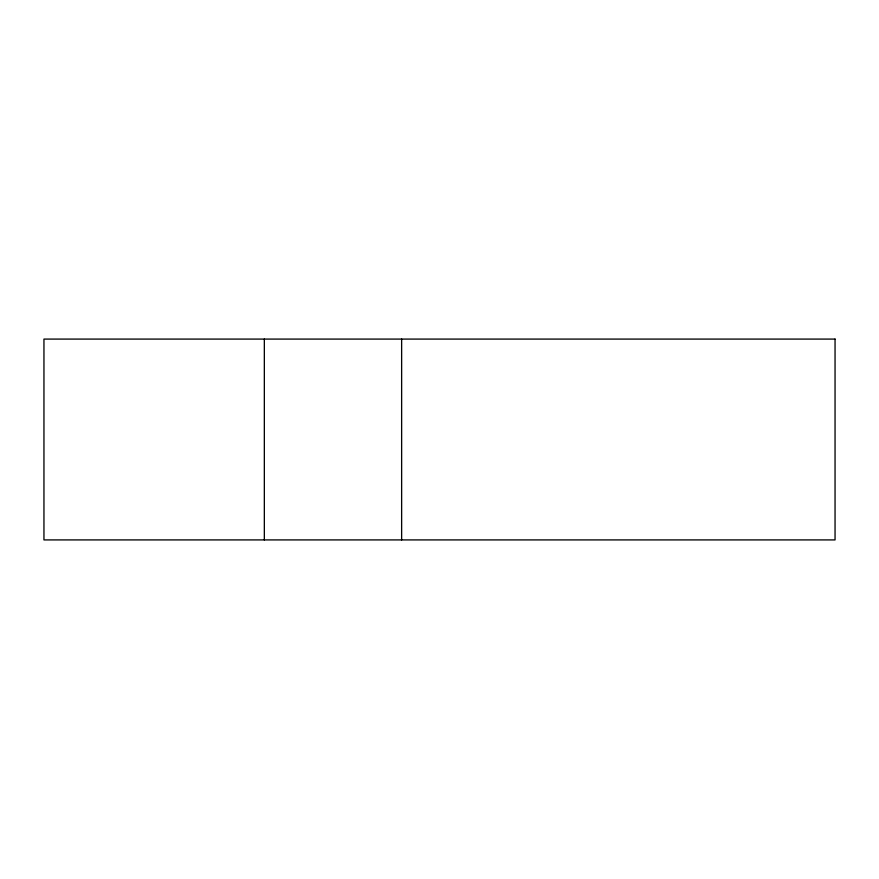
<?xml version="1.0" encoding="UTF-8"?>
<svg xmlns="http://www.w3.org/2000/svg" width="879" height="879" viewBox="0 0 879 879"><rect width="100%" height="100%" fill="white"/><g stroke="black" fill="none" stroke-linecap="round" stroke-linejoin="round"><path stroke-width="1.32" d="M401.637 339.085L401.637 539.915M264.337 339.085L264.337 539.915M835.05 339.085L43.95 339.085L43.95 539.915L835.05 539.915L835.05 339.085"/></g></svg>
